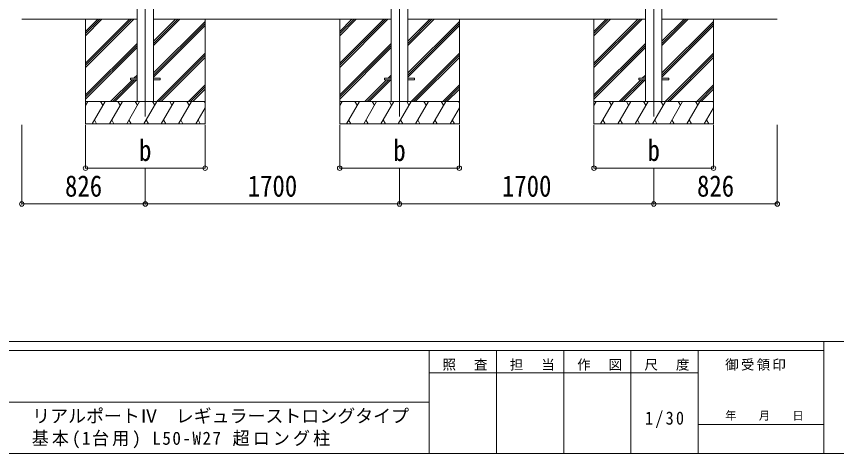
# Model space of a CAD drawing. Units: millimetres at full size, sheet at 1:30. Extents: x -8385 to 8479, y -5853 to 5787.
# Drawn here: x -12 to 5473, y -5853 to -2926 of the extents above; entities that cross this region are included whole.
import ezdxf
from ezdxf.enums import TextEntityAlignment as Align

# ---------------------------------------------------------------- set-up
doc = ezdxf.new("R2010")
doc.units = ezdxf.units.MM
doc.header["$LTSCALE"] = 30
doc.header["$PDMODE"] = 32
doc.header["$PDSIZE"] = 30
for name, color, linetype, lineweight in [('0-0_0', 7, 'Continuous', 9), ('0-1_本体', 4, 'Continuous', 9), ('0-2_部品', 7, 'Continuous', 9), ('0-8_PARTS2', 2, 'Continuous', 9), ('0-A_寸法', 6, 'Continuous', 9), ('F-0_240', 7, 'Continuous', 9)]:
    doc.layers.add(name, color=color, linetype=linetype, lineweight=lineweight)
doc.styles.add('ＭＳ ゴシック', font='')
doc.styles.get('ＭＳ ゴシック').set_extended_font_data('MS Gothic')

msp = doc.modelspace()

# ---------------------------------------------------------------- linework, layer by layer
at = {"layer": '0-0_0'}
for p, q in [((24.13, -2945.47), (795.13, -2945.47)), ((450.13, -2945.47), (450.13, -3645.47)), ((450.13, -3239.65), (744.31, -2945.47)), ((450.13, -3253.79), (758.45, -2945.47)), ((450.13, -3267.93), (772.6, -2945.47)), ((450.13, -3055.8), (560.46, -2945.47)), ((450.13, -3041.66), (546.32, -2945.47)), ((450.13, -3027.52), (532.18, -2945.47)), ((905.13, -2945.47), (2495.13, -2945.47)), ((905.13, -3121.3), (1080.96, -2945.47)), ((905.13, -3107.16), (1066.82, -2945.47)), ((905.13, -3093.02), (1052.68, -2945.47)), ((905.13, -3305.15), (1250.13, -2960.15)), ((1250.13, -2945.47), (1250.13, -3645.47)), ((2150.13, -2945.47), (2150.13, -3645.47)), ((2150.13, -3239.65), (2444.31, -2945.47)), ((2150.13, -3253.79), (2458.45, -2945.47)), ((2150.13, -3267.93), (2472.6, -2945.47)), ((2150.13, -3055.8), (2260.46, -2945.47)), ((2150.13, -3041.66), (2246.32, -2945.47)), ((2150.13, -3027.52), (2232.18, -2945.47)), ((2605.13, -2945.47), (4195.13, -2945.47)), ((2605.13, -3121.3), (2780.96, -2945.47)), ((2605.13, -3107.16), (2766.82, -2945.47)), ((2605.13, -3093.02), (2752.68, -2945.47)), ((2605.13, -3305.15), (2950.13, -2960.15)), ((2950.13, -2945.47), (2950.13, -3645.47)), ((3850.13, -2945.47), (3850.13, -3645.47)), ((3850.13, -3239.65), (4144.31, -2945.47)), ((3850.13, -3253.79), (4158.45, -2945.47)), ((3850.13, -3267.93), (4172.6, -2945.47)), ((3850.13, -3055.8), (3960.46, -2945.47)), ((3850.13, -3041.66), (3946.32, -2945.47)), ((3850.13, -3027.52), (3932.18, -2945.47)), ((4305.13, -2945.47), (5076.13, -2945.47)), ((4305.13, -3121.3), (4480.96, -2945.47)), ((4305.13, -3107.16), (4466.82, -2945.47)), ((4305.13, -3093.02), (4452.68, -2945.47)), ((4305.13, -3305.15), (4650.13, -2960.15)), ((4650.13, -2945.47), (4650.13, -3645.47)), ((905.13, -3319.29), (1250.13, -2974.29)), ((905.13, -3333.43), (1250.13, -2988.44)), ((2605.13, -3319.29), (2950.13, -2974.29)), ((2605.13, -3333.43), (2950.13, -2988.44)), ((4305.13, -3319.29), (4650.13, -2974.29)), ((4305.13, -3333.43), (4650.13, -2988.44)), ((450.13, -3451.78), (795.13, -3106.78)), ((450.13, -3465.92), (795.13, -3120.93)), ((2150.13, -3451.78), (2495.13, -3106.78)), ((2150.13, -3465.92), (2495.13, -3120.93)), ((3850.13, -3451.78), (4195.13, -3106.78)), ((3850.13, -3465.92), (4195.13, -3120.93)), ((450.13, -3480.07), (795.13, -3135.07)), ((926.94, -3495.47), (1250.13, -3172.28)), ((2150.13, -3480.07), (2495.13, -3135.07)), ((2626.94, -3495.47), (2950.13, -3172.28)), ((3850.13, -3480.07), (4195.13, -3135.07)), ((4326.94, -3495.47), (4650.13, -3172.28)), ((941.08, -3495.47), (1250.13, -3186.43)), ((955.23, -3495.47), (1250.13, -3200.57)), ((2641.08, -3495.47), (2950.13, -3186.43)), ((2655.23, -3495.47), (2950.13, -3200.57)), ((4341.08, -3495.47), (4650.13, -3186.43)), ((4355.23, -3495.47), (4650.13, -3200.57)), ((773.07, -3340.97), (795.13, -3318.91)), ((787.22, -3340.97), (795.13, -3333.06)), ((2473.07, -3340.97), (2495.13, -3318.91)), ((2487.22, -3340.97), (2495.13, -3333.06)), ((4173.07, -3340.97), (4195.13, -3318.91)), ((4187.22, -3340.97), (4195.13, -3333.06)), ((618.57, -3495.47), (764.07, -3349.97)), ((632.72, -3495.47), (778.22, -3349.97)), ((646.86, -3495.47), (792.36, -3349.97)), ((1139.07, -3495.47), (1250.13, -3384.41)), ((1153.22, -3495.47), (1250.13, -3398.56)), ((2318.57, -3495.47), (2464.07, -3349.97)), ((2332.72, -3495.47), (2478.22, -3349.97)), ((2346.86, -3495.47), (2492.36, -3349.97)), ((2839.07, -3495.47), (2950.13, -3384.41)), ((2853.22, -3495.47), (2950.13, -3398.56)), ((4018.57, -3495.47), (4164.07, -3349.97)), ((4032.72, -3495.47), (4178.22, -3349.97)), ((4046.86, -3495.47), (4192.36, -3349.97)), ((4539.07, -3495.47), (4650.13, -3384.41)), ((4553.22, -3495.47), (4650.13, -3398.56)), ((1167.36, -3495.47), (1250.13, -3412.7)), ((2867.36, -3495.47), (2950.13, -3412.7)), ((4567.36, -3495.47), (4650.13, -3412.7)), ((1250.13, -3495.47), (450.13, -3495.47)), ((450.13, -3522.98), (466.01, -3495.47)), ((494.88, -3645.47), (581.48, -3495.47)), ((566.48, -3521.45), (551.48, -3495.47)), ((610.35, -3645.47), (696.95, -3495.47)), ((681.95, -3521.45), (666.95, -3495.47)), ((725.82, -3645.47), (812.42, -3495.47)), ((797.42, -3521.45), (782.42, -3495.47)), ((841.29, -3645.47), (927.89, -3495.47)), ((912.89, -3521.45), (897.89, -3495.47)), ((956.76, -3645.47), (1043.36, -3495.47)), ((1028.36, -3521.45), (1013.36, -3495.47)), ((1072.23, -3645.47), (1158.83, -3495.47)), ((1128.83, -3495.47), (1143.83, -3521.45)), ((1244.3, -3495.47), (1250.13, -3505.57)), ((2950.13, -3495.47), (2150.13, -3495.47)), ((2150.13, -3522.98), (2166.01, -3495.47)), ((2194.88, -3645.47), (2281.48, -3495.47)), ((2266.48, -3521.45), (2251.48, -3495.47)), ((2310.35, -3645.47), (2396.95, -3495.47)), ((2381.95, -3521.45), (2366.95, -3495.47)), ((2425.82, -3645.47), (2512.42, -3495.47)), ((2497.42, -3521.45), (2482.42, -3495.47)), ((2541.29, -3645.47), (2627.89, -3495.47)), ((2612.89, -3521.45), (2597.89, -3495.47)), ((2656.76, -3645.47), (2743.36, -3495.47)), ((2728.36, -3521.45), (2713.36, -3495.47)), ((2772.23, -3645.47), (2858.83, -3495.47)), ((2828.83, -3495.47), (2843.83, -3521.45)), ((2944.3, -3495.47), (2950.13, -3505.57)), ((4650.13, -3495.47), (3850.13, -3495.47)), ((3850.13, -3522.98), (3866.01, -3495.47)), ((3894.88, -3645.47), (3981.48, -3495.47)), ((3966.48, -3521.45), (3951.48, -3495.47)), ((4010.35, -3645.47), (4096.95, -3495.47)), ((4081.95, -3521.45), (4066.95, -3495.47)), ((4125.82, -3645.47), (4212.42, -3495.47)), ((4197.42, -3521.45), (4182.42, -3495.47)), ((4241.29, -3645.47), (4327.89, -3495.47)), ((4312.89, -3521.45), (4297.89, -3495.47)), ((4356.76, -3645.47), (4443.36, -3495.47)), ((4428.36, -3521.45), (4413.36, -3495.47)), ((4472.23, -3645.47), (4558.83, -3495.47)), ((4528.83, -3495.47), (4543.83, -3521.45)), ((4644.3, -3495.47), (4650.13, -3505.57)), ((1187.7, -3645.47), (1250.13, -3537.33)), ((2887.7, -3645.47), (2950.13, -3537.33)), ((4587.7, -3645.47), (4650.13, -3537.33)), ((509.88, -3619.49), (524.87, -3645.47)), ((625.35, -3619.49), (640.35, -3645.47)), ((740.82, -3619.49), (755.82, -3645.47)), ((856.29, -3619.49), (871.29, -3645.47)), ((971.76, -3619.49), (986.76, -3645.47)), ((1087.23, -3619.49), (1102.23, -3645.47)), ((1202.7, -3619.49), (1217.7, -3645.47)), ((2209.88, -3619.49), (2224.87, -3645.47)), ((2325.35, -3619.49), (2340.35, -3645.47)), ((2440.82, -3619.49), (2455.82, -3645.47)), ((2556.29, -3619.49), (2571.29, -3645.47)), ((2671.76, -3619.49), (2686.76, -3645.47)), ((2787.23, -3619.49), (2802.23, -3645.47)), ((2902.7, -3619.49), (2917.7, -3645.47)), ((3909.88, -3619.49), (3924.87, -3645.47)), ((4025.35, -3619.49), (4040.35, -3645.47)), ((4140.82, -3619.49), (4155.82, -3645.47)), ((4256.29, -3619.49), (4271.29, -3645.47)), ((4371.76, -3619.49), (4386.76, -3645.47)), ((4487.23, -3619.49), (4502.23, -3645.47)), ((4602.7, -3619.49), (4617.7, -3645.47)), ((450.13, -3645.47), (1250.13, -3645.47)), ((2150.13, -3645.47), (2950.13, -3645.47)), ((3850.13, -3645.47), (4650.13, -3645.47))]:
    msp.add_line(p, q, dxfattribs=at)
at = {"layer": '0-1_本体'}
for p, q in [((795.13, -15.47), (795.13, -3495.47)), ((905.13, -15.47), (905.13, -3495.47)), ((2495.13, -15.47), (2495.13, -3495.47)), ((2605.13, -15.47), (2605.13, -3495.47)), ((4195.13, -15.47), (4195.13, -3495.47)), ((4305.13, -15.47), (4305.13, -3495.47))]:
    msp.add_line(p, q, dxfattribs=at)
at = {"layer": '0-2_部品', "color": 4}
for p, q in [((750.13, -3340.97), (750.13, -3349.97)), ((795.13, -3340.97), (750.13, -3340.97)), ((950.13, -3340.97), (905.13, -3340.97)), ((950.13, -3340.97), (950.13, -3349.97)), ((2450.13, -3340.97), (2450.13, -3349.97)), ((2495.13, -3340.97), (2450.13, -3340.97)), ((2650.13, -3340.97), (2605.13, -3340.97)), ((2650.13, -3340.97), (2650.13, -3349.97)), ((4150.13, -3340.97), (4150.13, -3349.97)), ((4195.13, -3340.97), (4150.13, -3340.97)), ((4350.13, -3340.97), (4305.13, -3340.97)), ((4350.13, -3340.97), (4350.13, -3349.97)), ((795.13, -3349.97), (750.13, -3349.97)), ((950.13, -3349.97), (905.13, -3349.97)), ((2495.13, -3349.97), (2450.13, -3349.97)), ((2650.13, -3349.97), (2605.13, -3349.97)), ((4195.13, -3349.97), (4150.13, -3349.97)), ((4350.13, -3349.97), (4305.13, -3349.97))]:
    msp.add_line(p, q, dxfattribs=at)
at = {"layer": '0-8_PARTS2'}
for p, q in [((850.13, -49.33), (850.13, -3595.47)), ((2550.13, -49.33), (2550.13, -3595.47)), ((4250.13, -49.33), (4250.13, -3595.47))]:
    msp.add_line(p, q, dxfattribs=at)
at = {"layer": '0-A_寸法'}
for p, q in [((24.13, -4181.84), (24.13, -3652.89)), ((450.13, -3941.86), (450.13, -3652.89)), ((1250.13, -3941.86), (1250.13, -3652.89)), ((2150.13, -3941.86), (2150.13, -3652.89)), ((2950.13, -3941.86), (2950.13, -3652.89)), ((3850.13, -3941.86), (3850.13, -3652.89)), ((4650.13, -3941.86), (4650.13, -3652.89)), ((5076.13, -4181.84), (5076.13, -3652.89)), ((450.13, -3941.86), (1250.13, -3941.86)), ((850.13, -4181.84), (850.13, -3941.86)), ((2150.13, -3941.86), (2950.13, -3941.86)), ((2550.13, -4181.84), (2550.13, -3941.86)), ((3850.13, -3941.86), (4650.13, -3941.86)), ((4250.13, -4181.84), (4250.13, -3941.86)), ((24.13, -4181.84), (850.13, -4181.84)), ((850.13, -4181.84), (2550.13, -4181.84)), ((4250.13, -4181.84), (2550.13, -4181.84)), ((4250.13, -4181.84), (5076.13, -4181.84))]:
    msp.add_line(p, q, dxfattribs=at)
for p in [(450.13, -3941.86), (1250.13, -3941.86), (2150.13, -3941.86), (2950.13, -3941.86), (3850.13, -3941.86), (4650.13, -3941.86), (24.13, -4181.84), (850.13, -4181.84), (2550.13, -4181.84), (4250.13, -4181.84), (5076.13, -4181.84)]:
    msp.add_point(p, dxfattribs=at)
at = {"layer": 'F-0_240', "color": 5}
for p, q in [((-8385.45, -5102.66), (8054.55, -5102.66)), ((5387.79, -5102.66), (5387.79, -5852.66)), ((-8385.45, -5162.66), (5387.79, -5162.66)), ((2747.79, -5162.66), (2747.79, -5852.66)), ((3197.79, -5162.66), (3197.79, -5852.66)), ((3647.79, -5162.66), (3647.79, -5852.66)), ((4097.79, -5162.66), (4097.79, -5852.66)), ((4547.79, -5162.66), (4547.79, -5852.66)), ((2747.79, -5312.66), (4547.79, -5312.66)), ((-3402.21, -5507.66), (2747.79, -5507.66)), ((4547.79, -5657.66), (5387.79, -5657.66)), ((-8385.45, -5852.66), (8054.55, -5852.66))]:
    msp.add_line(p, q, dxfattribs=at)

# ---------------------------------------------------------------- texts
at = {"layer": '0-A_寸法', "color": 7, "style": 'ＭＳ ゴシック', "width": 0.85}
for s, p in [('b', (808.88, -3936.86)), ('b', (2508.88, -3936.86)), ('b', (4208.88, -3936.86)), ('826', (313.38, -4175.84)), ('1700', (1535.13, -4175.84)), ('1700', (3235.13, -4175.84)), ('826', (4539.38, -4175.84))]:
    msp.add_text(s, height=143, dxfattribs=at).set_placement(p, align=Align.BOTTOM_LEFT)
at = {"layer": 'F-0_240', "style": 'ＭＳ ゴシック'}
for s, height, p in [('リアルポートⅣ\u3000レギュラーストロングタイプ', 87.98, (93.72, -5671.05)), ('年\u3000\u3000月\u3000\u3000日', 54.99, (4727.79, -5642.66))]:
    msp.add_text(s, height=height, dxfattribs=at).set_placement(p, align=Align.BOTTOM_LEFT)
at = {"layer": 'F-0_240', "attachment_point": 7, "style": 'ＭＳ ゴシック'}
for s, insert, char_height in [('\\T1.17;照\u3000査', (2837.79, -5297.66), 65.98), ('\\T1.17;担\u3000当', (3287.79, -5297.66), 65.98), ('\\T1.17;作\u3000図', (3737.79, -5297.66), 65.98), ('\\T1.17;尺\u3000度', (4187.79, -5297.66), 65.98), ('\\T1.17;御受領印', (4727.79, -5297.66), 65.98), ('\\T1.28;\\W0.9;1/30', (4191.54, -5680.16), 87.98), ('\\T1.18;\\W0.95;基本(1台用)\\~L50-W27\\~超ロング柱', (90.66, -5817.05), 87.98)]:
    msp.add_mtext(s, dxfattribs=dict(at, insert=insert, char_height=char_height))

doc.saveas('drawing.dxf')
